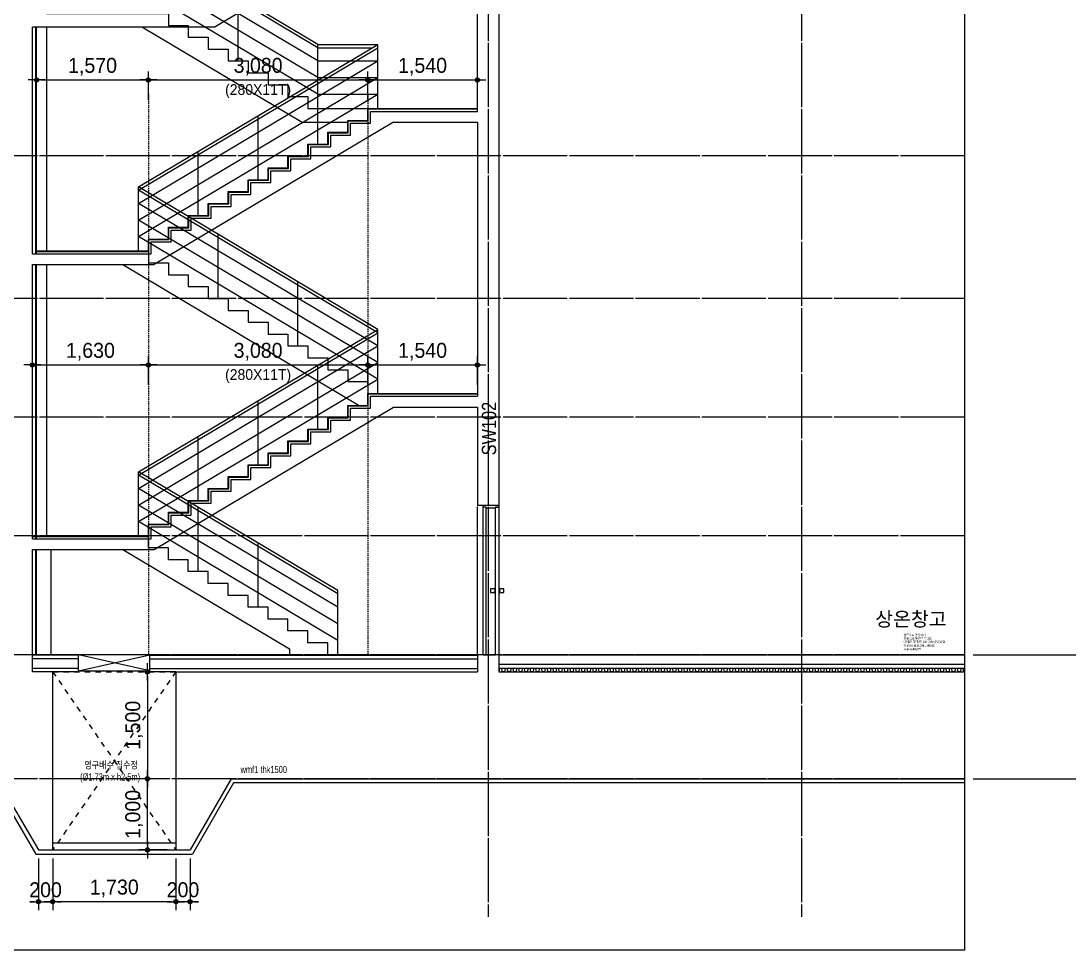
# Model space of a CAD drawing. Header units: millimetres. Extents: x 11948722 to 13111668, y -10771712 to -10232988.
# Drawn here: x 12332295 to 12347013, y -10505848 to -10492809 of the extents above; entities that cross this region are included whole.
import ezdxf
from ezdxf.enums import TextEntityAlignment as Align

# ---------------------------------------------------------------- set-up
doc = ezdxf.new("R2010")
doc.units = ezdxf.units.MM
doc.header["$LTSCALE"] = 150
doc.header["$MEASUREMENT"] = 0
for name, pattern in [('CEN', [6.2, 6, -0.1, 0, -0.1]), ('HIDDEN', [2, 1, -1]), ('Xref-계단단면도$0$H', [1, 0.6, -0.4])]:
    doc.linetypes.add(name, pattern=pattern)
doc.layers.get('0').update_dxf_attribs({"linetype": 'CONTINUOUS'})
doc.layers.get('Defpoints').update_dxf_attribs({"color": 117, "linetype": 'CONTINUOUS'})
for name, color, linetype in [('253', 253, 'CONTINUOUS'), ('A-DOOR', 4, 'CONTINUOUS'), ('A-ELE-8', 8, 'CONTINUOUS'), ('A-HAT-251', 251, 'CONTINUOUS'), ('A-중심선', 10, 'CEN'), ('CON-C', 2, 'CONTINUOUS'), ('ELE-06', 6, 'CONTINUOUS'), ('ELE-8', 8, 'CONTINUOUS'), ('ELE08', 8, 'CONTINUOUS'), ('ele11', 251, 'CONTINUOUS'), ('WIN 6', 4, 'CONTINUOUS'), ('Xref-계단단면도$0$3 dim0', 7, 'CONTINUOUS'), ('Xref-계단단면도$0$A-CEIL', 6, 'CONTINUOUS'), ('Xref-계단단면도$0$A-DIM', 7, 'CONTINUOUS'), ('바닥마감', 3, 'CONTINUOUS')]:
    doc.layers.add(name, color=color, linetype=linetype)
doc.styles.add('A.NARROW', font='ARIALN.TTF')
doc.styles.add('Xref-계단단면도$0$나눔고딕 Se', font='')
doc.styles.add('돋움', font='')
doc.styles.add('맑은고딕', font='malgun.ttf')
doc.styles.add('주석', font='')
doc.styles.get('Xref-계단단면도$0$나눔고딕 Se').set_extended_font_data('Dotum')
doc.styles.get('돋움').set_extended_font_data('Dotum')
doc.styles.get('주석').set_extended_font_data('Dotum')
doc.dimstyles.new('Xref-계단단면도$0$A1-100', dxfattribs={"dimtxt": 3, "dimasz": 1, "dimexe": 2, "dimexo": 2, "dimgap": 1, "dimtad": 1, "dimdec": 0, "dimzin": 12, "dimdsep": 46, "dimlunit": 6, "dimtxsty": 'Xref-계단단면도$0$나눔고딕 Se', "dimblk1": 'Xref-계단단면도$0$DIMDOT', "dimblk2": 'Xref-계단단면도$0$DIMDOT', "dimsah": 1, "dimcen": -1, "dimdle": 2, "dimclrd": 256, "dimclre": 256, "dimclrt": 3, "dimadec": 0, "dimazin": 0, "dimtfac": 1, "dimtdec": 0, "dimtix": 1, "dimtmove": 2, "dimatfit": 3, "dimldrblk": 'Xref-계단단면도$0$DIMDOT', "dimfxl": 1, "dimtvp": 1, "dimtolj": 1, "dimtzin": 12, "dimlwd": -1, "dimlwe": -1, "dimarcsym": 0})

# ---------------------------------------------------------------- blocks, each defined once
blk = doc.blocks.new('Xref-계단단면도$0$DIMDOT')
at = {"color": 0}
blk.add_line((-2, 0), (2, 0), dxfattribs=at)
for radius in [0.5, 0.25]:
    blk.add_circle((0, 0), radius, dxfattribs=at)
blk = doc.blocks.new('*D1778')
at = {"layer": 'Defpoints', "color": 0, "ltscale": 1200}
for p in [(12345546, -10491704), (12349146, -10491704), (12345546, -10501704)]:
    blk.add_point(p, dxfattribs=at)
at = {"layer": 'Xref-계단단면도$0$3 dim0'}
for p, q in [((12345666, -10491704), (12349266, -10491704)), ((12349146, -10501644), (12349146, -10491764)), ((12345666, -10501704), (12349266, -10501704))]:
    blk.add_line(p, q, dxfattribs=at)
at = {"layer": 'Xref-계단단면도$0$3 dim0', "ltscale": 1200, "xscale": 60, "yscale": 60, "zscale": 60}
for p, rotation in [((12349146, -10491704), 90), ((12349146, -10501704), 270)]:
    blk.add_blockref('Xref-계단단면도$0$DIMDOT', p, dxfattribs=dict(at, rotation=rotation))
at = {"layer": 'Xref-계단단면도$0$3 dim0', "color": 3, "ltscale": 1200, "insert": (12348961, -10496704), "char_height": 210, "attachment_point": 5, "rotation": 90, "style": 'Xref-계단단면도$0$나눔고딕 Se'}
blk.add_mtext('\\A1;10,000', dxfattribs=at)
blk = doc.blocks.new('*U136')
at = {"layer": 'A-DOOR'}
for p, q in [((-200, 0), (-200, 2070)), ((-155, 0), (-155, 2055)), ((-200, 0), (-25, 0))]:
    blk.add_line(p, q, dxfattribs=at)
for points in [[(10, 2100), (20, 2100), (20, 2070), (-25, 2070), (-25, 2055), (-155, 2055), (-155, 2070), (-200, 2070), (-200, 2100), (-190, 2100)], [(-35, 915), (-55, 925), (-95, 925), (-95, 875), (-55, 875), (-35, 885)], [(-25, 945), (-35, 935), (-35, 865), (-25, 855)], [(20, 945), (30, 935), (30, 865), (20, 855)], [(30, 885), (50, 875), (90, 875), (90, 925), (50, 925), (30, 915)]]:
    blk.add_lwpolyline(points, dxfattribs=at)
blk.add_lwpolyline([(20, 0), (-25, 0), (-25, 2070), (20, 2070)], close=True, dxfattribs=at)
blk = doc.blocks.new('*D1827')
at = {"layer": 'Defpoints', "color": 0, "ltscale": 1200}
for p in [(12334085, -10497637), (12332455, -10498037), (12334085, -10498037)]:
    blk.add_point(p, dxfattribs=at)
at = {"layer": 'Xref-계단단면도$0$3 dim0'}
for p, q in [((12332455, -10497917), (12332455, -10497517)), ((12334085, -10497917), (12334085, -10497517)), ((12332515, -10497637), (12334025, -10497637))]:
    blk.add_line(p, q, dxfattribs=at)
at = {"layer": 'Xref-계단단면도$0$3 dim0', "ltscale": 1200, "xscale": 60, "yscale": 60, "zscale": 60, "rotation": 180}
blk.add_blockref('Xref-계단단면도$0$DIMDOT', (12332455, -10497637), dxfattribs=at)
at = {"layer": 'Xref-계단단면도$0$3 dim0', "ltscale": 1200, "xscale": 60, "yscale": 60, "zscale": 60}
blk.add_blockref('Xref-계단단면도$0$DIMDOT', (12334085, -10497637), dxfattribs=at)
at = {"layer": 'Xref-계단단면도$0$3 dim0', "color": 3, "ltscale": 1200, "insert": (12333270, -10497451), "char_height": 210, "attachment_point": 5, "style": 'Xref-계단단면도$0$나눔고딕 Se'}
blk.add_mtext('\\A1;1,630', dxfattribs=at)
blk = doc.blocks.new('*D1828')
at = {"layer": 'Defpoints', "color": 0, "ltscale": 1200}
for p in [(12337165, -10497637), (12334085, -10498037), (12337165, -10498037)]:
    blk.add_point(p, dxfattribs=at)
at = {"layer": 'Xref-계단단면도$0$3 dim0'}
for p, q in [((12334085, -10497917), (12334085, -10497517)), ((12337165, -10497917), (12337165, -10497517)), ((12334145, -10497637), (12337105, -10497637))]:
    blk.add_line(p, q, dxfattribs=at)
at = {"layer": 'Xref-계단단면도$0$3 dim0', "ltscale": 1200, "xscale": 60, "yscale": 60, "zscale": 60, "rotation": 180}
blk.add_blockref('Xref-계단단면도$0$DIMDOT', (12334085, -10497637), dxfattribs=at)
at = {"layer": 'Xref-계단단면도$0$3 dim0', "ltscale": 1200, "xscale": 60, "yscale": 60, "zscale": 60}
blk.add_blockref('Xref-계단단면도$0$DIMDOT', (12337165, -10497637), dxfattribs=at)
at = {"layer": 'Xref-계단단면도$0$3 dim0', "color": 3, "ltscale": 1200, "char_height": 210, "attachment_point": 5, "style": 'Xref-계단단면도$0$나눔고딕 Se'}
for s, insert in [('\\A1;3,080', (12335625, -10497451)), ('\\H0.714286x;(280X11T)', (12335625, -10497793))]:
    blk.add_mtext(s, dxfattribs=dict(at, insert=insert))
blk = doc.blocks.new('*D1829')
at = {"layer": 'Defpoints', "color": 0, "ltscale": 1200}
for p in [(12338705, -10497637), (12337165, -10498037), (12338705, -10498037)]:
    blk.add_point(p, dxfattribs=at)
at = {"layer": 'Xref-계단단면도$0$3 dim0'}
for p, q in [((12337165, -10497917), (12337165, -10497517)), ((12338705, -10497917), (12338705, -10497517)), ((12337225, -10497637), (12338645, -10497637))]:
    blk.add_line(p, q, dxfattribs=at)
at = {"layer": 'Xref-계단단면도$0$3 dim0', "ltscale": 1200, "xscale": 60, "yscale": 60, "zscale": 60, "rotation": 180}
blk.add_blockref('Xref-계단단면도$0$DIMDOT', (12337165, -10497637), dxfattribs=at)
at = {"layer": 'Xref-계단단면도$0$3 dim0', "ltscale": 1200, "xscale": 60, "yscale": 60, "zscale": 60}
blk.add_blockref('Xref-계단단면도$0$DIMDOT', (12338705, -10497637), dxfattribs=at)
at = {"layer": 'Xref-계단단면도$0$3 dim0', "color": 3, "ltscale": 1200, "insert": (12337935, -10497451), "char_height": 210, "attachment_point": 5, "style": 'Xref-계단단면도$0$나눔고딕 Se'}
blk.add_mtext('\\A1;1,540', dxfattribs=at)
blk = doc.blocks.new('*D1830')
at = {"layer": 'Defpoints', "color": 0, "ltscale": 1200}
for p in [(12334085, -10493637), (12332515, -10494037), (12334085, -10494037)]:
    blk.add_point(p, dxfattribs=at)
at = {"layer": 'Xref-계단단면도$0$3 dim0'}
for p, q in [((12332515, -10493917), (12332515, -10493517)), ((12332575, -10493637), (12334025, -10493637)), ((12334085, -10493917), (12334085, -10493517))]:
    blk.add_line(p, q, dxfattribs=at)
at = {"layer": 'Xref-계단단면도$0$3 dim0', "ltscale": 1200, "xscale": 60, "yscale": 60, "zscale": 60, "rotation": 180}
blk.add_blockref('Xref-계단단면도$0$DIMDOT', (12332515, -10493637), dxfattribs=at)
at = {"layer": 'Xref-계단단면도$0$3 dim0', "ltscale": 1200, "xscale": 60, "yscale": 60, "zscale": 60}
blk.add_blockref('Xref-계단단면도$0$DIMDOT', (12334085, -10493637), dxfattribs=at)
at = {"layer": 'Xref-계단단면도$0$3 dim0', "color": 3, "ltscale": 1200, "insert": (12333300, -10493451), "char_height": 210, "attachment_point": 5, "style": 'Xref-계단단면도$0$나눔고딕 Se'}
blk.add_mtext('\\A1;1,570', dxfattribs=at)
blk = doc.blocks.new('*D1831')
at = {"layer": 'Defpoints', "color": 0, "ltscale": 1200}
for p in [(12338705, -10493637), (12337165, -10494037), (12338705, -10494037)]:
    blk.add_point(p, dxfattribs=at)
at = {"layer": 'Xref-계단단면도$0$3 dim0'}
for p, q in [((12337165, -10493917), (12337165, -10493517)), ((12337225, -10493637), (12338645, -10493637)), ((12338705, -10493917), (12338705, -10493517))]:
    blk.add_line(p, q, dxfattribs=at)
at = {"layer": 'Xref-계단단면도$0$3 dim0', "ltscale": 1200, "xscale": 60, "yscale": 60, "zscale": 60, "rotation": 180}
blk.add_blockref('Xref-계단단면도$0$DIMDOT', (12337165, -10493637), dxfattribs=at)
at = {"layer": 'Xref-계단단면도$0$3 dim0', "ltscale": 1200, "xscale": 60, "yscale": 60, "zscale": 60}
blk.add_blockref('Xref-계단단면도$0$DIMDOT', (12338705, -10493637), dxfattribs=at)
at = {"layer": 'Xref-계단단면도$0$3 dim0', "color": 3, "ltscale": 1200, "insert": (12337935, -10493451), "char_height": 210, "attachment_point": 5, "style": 'Xref-계단단면도$0$나눔고딕 Se'}
blk.add_mtext('\\A1;1,540', dxfattribs=at)
blk = doc.blocks.new('*D1832')
at = {"layer": 'Defpoints', "color": 0, "ltscale": 1200}
for p in [(12337165, -10493637), (12334085, -10494037), (12337165, -10494037)]:
    blk.add_point(p, dxfattribs=at)
at = {"layer": 'Xref-계단단면도$0$3 dim0'}
for p, q in [((12334085, -10493917), (12334085, -10493517)), ((12334145, -10493637), (12337105, -10493637)), ((12337165, -10493917), (12337165, -10493517))]:
    blk.add_line(p, q, dxfattribs=at)
at = {"layer": 'Xref-계단단면도$0$3 dim0', "ltscale": 1200, "xscale": 60, "yscale": 60, "zscale": 60, "rotation": 180}
blk.add_blockref('Xref-계단단면도$0$DIMDOT', (12334085, -10493637), dxfattribs=at)
at = {"layer": 'Xref-계단단면도$0$3 dim0', "ltscale": 1200, "xscale": 60, "yscale": 60, "zscale": 60}
blk.add_blockref('Xref-계단단면도$0$DIMDOT', (12337165, -10493637), dxfattribs=at)
at = {"layer": 'Xref-계단단면도$0$3 dim0', "color": 3, "ltscale": 1200, "char_height": 210, "attachment_point": 5, "style": 'Xref-계단단면도$0$나눔고딕 Se'}
for s, insert in [('\\A1;3,080', (12335625, -10493451)), ('\\H0.714286x;(280X11T)', (12335625, -10493793))]:
    blk.add_mtext(s, dxfattribs=dict(at, insert=insert))
blk = doc.blocks.new('1.5')
at = {"layer": 'A-HAT-251', "linetype": 'HIDDEN', "ltscale": 0.5}
for p, q in [((12412532, -10439268), (12412532, -10441768)), ((12412532, -10439268), (12414262, -10441768)), ((12414262, -10439268), (12412532, -10441768)), ((12412532, -10439268), (12414262, -10439268)), ((12414262, -10439268), (12414262, -10441768)), ((12412532, -10441768), (12414262, -10441768))]:
    blk.add_line(p, q, dxfattribs=at)
at = {"layer": 'Defpoints', "style": '주석', "width": 0.8}
for s, p in [('영구배수 집수정', (12412978, -10440577)), ('(Ø1.73m x h2.5m)', (12412917, -10440744))]:
    blk.add_text(s, height=100, dxfattribs=at).set_placement(p, align=Align.MIDDLE_LEFT)
blk = doc.blocks.new('*D1846')
at = {"layer": 'Defpoints', "color": 0, "ltscale": 1200}
for p in [(12334470, -10501944), (12334070, -10503444), (12334470, -10503444)]:
    blk.add_point(p, dxfattribs=at)
at = {"layer": 'Xref-계단단면도$0$3 dim0'}
for p, q in [((12334350, -10501944), (12333950, -10501944)), ((12334070, -10502004), (12334070, -10503384)), ((12334350, -10503444), (12333950, -10503444))]:
    blk.add_line(p, q, dxfattribs=at)
at = {"layer": 'Xref-계단단면도$0$3 dim0', "ltscale": 1200, "xscale": 60, "yscale": 60, "zscale": 60}
for p, rotation in [((12334070, -10501944), 90), ((12334070, -10503444), 270)]:
    blk.add_blockref('Xref-계단단면도$0$DIMDOT', p, dxfattribs=dict(at, rotation=rotation))
at = {"layer": 'Xref-계단단면도$0$3 dim0', "color": 3, "ltscale": 1200, "insert": (12333884, -10502694), "char_height": 210, "attachment_point": 5, "rotation": 90, "style": 'Xref-계단단면도$0$나눔고딕 Se'}
blk.add_mtext('\\A1;1,500', dxfattribs=at)
blk = doc.blocks.new('*D1847')
at = {"layer": 'Defpoints', "color": 0, "ltscale": 1200}
for p in [(12332740, -10504444), (12334470, -10504444), (12332740, -10505170)]:
    blk.add_point(p, dxfattribs=at)
at = {"layer": 'Xref-계단단면도$0$3 dim0'}
for p, q in [((12332740, -10504564), (12332740, -10505290)), ((12334470, -10504564), (12334470, -10505290)), ((12334410, -10505170), (12332800, -10505170))]:
    blk.add_line(p, q, dxfattribs=at)
at = {"layer": 'Xref-계단단면도$0$3 dim0', "ltscale": 1200, "xscale": 60, "yscale": 60, "zscale": 60, "rotation": 180}
blk.add_blockref('Xref-계단단면도$0$DIMDOT', (12332740, -10505170), dxfattribs=at)
at = {"layer": 'Xref-계단단면도$0$3 dim0', "ltscale": 1200, "xscale": 60, "yscale": 60, "zscale": 60}
blk.add_blockref('Xref-계단단면도$0$DIMDOT', (12334470, -10505170), dxfattribs=at)
at = {"layer": 'Xref-계단단면도$0$3 dim0', "color": 3, "ltscale": 1200, "insert": (12333605, -10504984), "char_height": 210, "attachment_point": 5, "style": 'Xref-계단단면도$0$나눔고딕 Se'}
blk.add_mtext('\\A1;1,730', dxfattribs=at)
blk = doc.blocks.new('*D1848')
at = {"layer": 'Defpoints', "color": 0, "ltscale": 1200}
for p in [(12332540, -10504444), (12332740, -10504444), (12332740, -10505170)]:
    blk.add_point(p, dxfattribs=at)
at = {"layer": 'Xref-계단단면도$0$3 dim0'}
for p, q in [((12332540, -10504564), (12332540, -10505290)), ((12332740, -10504564), (12332740, -10505290)), ((12332480, -10505170), (12332420, -10505170)), ((12332540, -10505170), (12332740, -10505170)), ((12332800, -10505170), (12332860, -10505170))]:
    blk.add_line(p, q, dxfattribs=at)
at = {"layer": 'Xref-계단단면도$0$3 dim0', "ltscale": 1200, "xscale": 60, "yscale": 60, "zscale": 60}
blk.add_blockref('Xref-계단단면도$0$DIMDOT', (12332540, -10505170), dxfattribs=at)
at = {"layer": 'Xref-계단단면도$0$3 dim0', "ltscale": 1200, "xscale": 60, "yscale": 60, "zscale": 60, "rotation": 180}
blk.add_blockref('Xref-계단단면도$0$DIMDOT', (12332740, -10505170), dxfattribs=at)
at = {"layer": 'Xref-계단단면도$0$3 dim0', "color": 3, "ltscale": 1200, "insert": (12332640, -10505004), "char_height": 210, "attachment_point": 5, "style": 'Xref-계단단면도$0$나눔고딕 Se'}
blk.add_mtext('\\A1;200', dxfattribs=at)
blk = doc.blocks.new('*D1849')
at = {"layer": 'Defpoints', "color": 0, "ltscale": 1200}
for p in [(12334070, -10503444), (12334470, -10503444), (12334470, -10504444)]:
    blk.add_point(p, dxfattribs=at)
at = {"layer": 'Xref-계단단면도$0$3 dim0'}
for p, q in [((12334350, -10503444), (12333950, -10503444)), ((12334070, -10504384), (12334070, -10503504)), ((12334350, -10504444), (12333950, -10504444))]:
    blk.add_line(p, q, dxfattribs=at)
at = {"layer": 'Xref-계단단면도$0$3 dim0', "ltscale": 1200, "xscale": 60, "yscale": 60, "zscale": 60}
for p, rotation in [((12334070, -10503444), 90), ((12334070, -10504444), 270)]:
    blk.add_blockref('Xref-계단단면도$0$DIMDOT', p, dxfattribs=dict(at, rotation=rotation))
at = {"layer": 'Xref-계단단면도$0$3 dim0', "color": 3, "ltscale": 1200, "insert": (12333884, -10503944), "char_height": 210, "attachment_point": 5, "rotation": 90, "style": 'Xref-계단단면도$0$나눔고딕 Se'}
blk.add_mtext('\\A1;1,000', dxfattribs=at)
blk = doc.blocks.new('*D1850')
at = {"layer": 'Defpoints', "color": 0, "ltscale": 1200}
for p in [(12334470, -10504444), (12334670, -10504444), (12334470, -10505170)]:
    blk.add_point(p, dxfattribs=at)
at = {"layer": 'Xref-계단단면도$0$3 dim0'}
for p, q in [((12334470, -10504564), (12334470, -10505290)), ((12334670, -10504564), (12334670, -10505290)), ((12334410, -10505170), (12334350, -10505170)), ((12334670, -10505170), (12334470, -10505170)), ((12334730, -10505170), (12334790, -10505170))]:
    blk.add_line(p, q, dxfattribs=at)
at = {"layer": 'Xref-계단단면도$0$3 dim0', "ltscale": 1200, "xscale": 60, "yscale": 60, "zscale": 60}
blk.add_blockref('Xref-계단단면도$0$DIMDOT', (12334470, -10505170), dxfattribs=at)
at = {"layer": 'Xref-계단단면도$0$3 dim0', "ltscale": 1200, "xscale": 60, "yscale": 60, "zscale": 60, "rotation": 180}
blk.add_blockref('Xref-계단단면도$0$DIMDOT', (12334670, -10505170), dxfattribs=at)
at = {"layer": 'Xref-계단단면도$0$3 dim0', "color": 3, "ltscale": 1200, "insert": (12334570, -10505004), "char_height": 210, "attachment_point": 5, "style": 'Xref-계단단면도$0$나눔고딕 Se'}
blk.add_mtext('\\A1;200', dxfattribs=at)
blk = doc.blocks.new('*D1851')
at = {"layer": 'Defpoints', "color": 0, "ltscale": 1200}
for p in [(12345546, -10501704), (12345546, -10503444), (12349146, -10503444)]:
    blk.add_point(p, dxfattribs=at)
at = {"layer": 'Xref-계단단면도$0$3 dim0'}
for p, q in [((12345666, -10501704), (12349266, -10501704)), ((12349146, -10501764), (12349146, -10503384)), ((12345666, -10503444), (12349266, -10503444))]:
    blk.add_line(p, q, dxfattribs=at)
at = {"layer": 'Xref-계단단면도$0$3 dim0', "ltscale": 1200, "xscale": 60, "yscale": 60, "zscale": 60}
for p, rotation in [((12349146, -10501704), 90), ((12349146, -10503444), 270)]:
    blk.add_blockref('Xref-계단단면도$0$DIMDOT', p, dxfattribs=dict(at, rotation=rotation))
at = {"layer": 'Xref-계단단면도$0$3 dim0', "color": 3, "ltscale": 1200, "insert": (12348961, -10502574), "char_height": 210, "attachment_point": 5, "rotation": 90, "style": 'Xref-계단단면도$0$나눔고딕 Se'}
blk.add_mtext('\\A1;1,740', dxfattribs=at)

msp = doc.modelspace()

# ---------------------------------------------------------------- linework, layer by layer
at = {"layer": '253', "linetype": 'Continuous'}
for p, q in [((12333104.7, -10501943.5), (12333104.7, -10501710.5)), ((12334104.7, -10501928.5), (12334104.7, -10501710.5)), ((12334104.7, -10501943.5), (12334104.7, -10501710.5)), ((12333104.7, -10501943.5), (12332739.7, -10501943.5)), ((12334469.7, -10501943.5), (12334104.7, -10501943.5))]:
    msp.add_line(p, q, dxfattribs=at)
at = {"layer": 'A-ELE-8'}
msp.add_line((12338704.7, -10501703.5), (12338704.7, -10499623.5), dxfattribs=at)
at = {"layer": 'A-HAT-251'}
for points in [[(12339084.7, -10501943.5), (12339056.7, -10501943.5), (12339044.7, -10501898.5), (12339016.7, -10501898.5), (12339004.7, -10501943.5)], [(12339164.7, -10501943.5), (12339136.7, -10501943.5), (12339124.7, -10501898.5), (12339096.7, -10501898.5), (12339084.7, -10501943.5)], [(12339244.7, -10501943.5), (12339216.7, -10501943.5), (12339204.7, -10501898.5), (12339176.7, -10501898.5), (12339164.7, -10501943.5)], [(12339324.7, -10501943.5), (12339296.7, -10501943.5), (12339284.7, -10501898.5), (12339256.7, -10501898.5), (12339244.7, -10501943.5)], [(12339404.7, -10501943.5), (12339376.7, -10501943.5), (12339364.7, -10501898.5), (12339336.7, -10501898.5), (12339324.7, -10501943.5)], [(12339484.7, -10501943.5), (12339456.7, -10501943.5), (12339444.7, -10501898.5), (12339416.7, -10501898.5), (12339404.7, -10501943.5)], [(12339564.7, -10501943.5), (12339536.7, -10501943.5), (12339524.7, -10501898.5), (12339496.7, -10501898.5), (12339484.7, -10501943.5)], [(12339644.7, -10501943.5), (12339616.7, -10501943.5), (12339604.7, -10501898.5), (12339576.7, -10501898.5), (12339564.7, -10501943.5)], [(12339724.7, -10501943.5), (12339696.7, -10501943.5), (12339684.7, -10501898.5), (12339656.7, -10501898.5), (12339644.7, -10501943.5)], [(12339804.7, -10501943.5), (12339776.7, -10501943.5), (12339764.7, -10501898.5), (12339736.7, -10501898.5), (12339724.7, -10501943.5)], [(12339884.7, -10501943.5), (12339856.7, -10501943.5), (12339844.7, -10501898.5), (12339816.7, -10501898.5), (12339804.7, -10501943.5)], [(12339964.7, -10501943.5), (12339936.7, -10501943.5), (12339924.7, -10501898.5), (12339896.7, -10501898.5), (12339884.7, -10501943.5)], [(12340044.7, -10501943.5), (12340016.7, -10501943.5), (12340004.7, -10501898.5), (12339976.7, -10501898.5), (12339964.7, -10501943.5)], [(12340124.7, -10501943.5), (12340096.7, -10501943.5), (12340084.7, -10501898.5), (12340056.7, -10501898.5), (12340044.7, -10501943.5)], [(12340204.7, -10501943.5), (12340176.7, -10501943.5), (12340164.7, -10501898.5), (12340136.7, -10501898.5), (12340124.7, -10501943.5)], [(12340284.7, -10501943.5), (12340256.7, -10501943.5), (12340244.7, -10501898.5), (12340216.7, -10501898.5), (12340204.7, -10501943.5)], [(12340364.7, -10501943.5), (12340336.7, -10501943.5), (12340324.7, -10501898.5), (12340296.7, -10501898.5), (12340284.7, -10501943.5)], [(12340444.7, -10501943.5), (12340416.7, -10501943.5), (12340404.7, -10501898.5), (12340376.7, -10501898.5), (12340364.7, -10501943.5)], [(12340524.7, -10501943.5), (12340496.7, -10501943.5), (12340484.7, -10501898.5), (12340456.7, -10501898.5), (12340444.7, -10501943.5)], [(12340604.7, -10501943.5), (12340576.7, -10501943.5), (12340564.7, -10501898.5), (12340536.7, -10501898.5), (12340524.7, -10501943.5)], [(12340684.7, -10501943.5), (12340656.7, -10501943.5), (12340644.7, -10501898.5), (12340616.7, -10501898.5), (12340604.7, -10501943.5)], [(12340764.7, -10501943.5), (12340736.7, -10501943.5), (12340724.7, -10501898.5), (12340696.7, -10501898.5), (12340684.7, -10501943.5)], [(12340844.7, -10501943.5), (12340816.7, -10501943.5), (12340804.7, -10501898.5), (12340776.7, -10501898.5), (12340764.7, -10501943.5)], [(12340924.7, -10501943.5), (12340896.7, -10501943.5), (12340884.7, -10501898.5), (12340856.7, -10501898.5), (12340844.7, -10501943.5)], [(12341004.7, -10501943.5), (12340976.7, -10501943.5), (12340964.7, -10501898.5), (12340936.7, -10501898.5), (12340924.7, -10501943.5)], [(12341084.7, -10501943.5), (12341056.7, -10501943.5), (12341044.7, -10501898.5), (12341016.7, -10501898.5), (12341004.7, -10501943.5)], [(12341164.7, -10501943.5), (12341136.7, -10501943.5), (12341124.7, -10501898.5), (12341096.7, -10501898.5), (12341084.7, -10501943.5)], [(12341244.7, -10501943.5), (12341216.7, -10501943.5), (12341204.7, -10501898.5), (12341176.7, -10501898.5), (12341164.7, -10501943.5)], [(12341324.7, -10501943.5), (12341296.7, -10501943.5), (12341284.7, -10501898.5), (12341256.7, -10501898.5), (12341244.7, -10501943.5)], [(12341404.7, -10501943.5), (12341376.7, -10501943.5), (12341364.7, -10501898.5), (12341336.7, -10501898.5), (12341324.7, -10501943.5)], [(12341484.7, -10501943.5), (12341456.7, -10501943.5), (12341444.7, -10501898.5), (12341416.7, -10501898.5), (12341404.7, -10501943.5)], [(12341564.7, -10501943.5), (12341536.7, -10501943.5), (12341524.7, -10501898.5), (12341496.7, -10501898.5), (12341484.7, -10501943.5)], [(12341644.7, -10501943.5), (12341616.7, -10501943.5), (12341604.7, -10501898.5), (12341576.7, -10501898.5), (12341564.7, -10501943.5)], [(12341724.7, -10501943.5), (12341696.7, -10501943.5), (12341684.7, -10501898.5), (12341656.7, -10501898.5), (12341644.7, -10501943.5)], [(12341804.7, -10501943.5), (12341776.7, -10501943.5), (12341764.7, -10501898.5), (12341736.7, -10501898.5), (12341724.7, -10501943.5)], [(12341884.7, -10501943.5), (12341856.7, -10501943.5), (12341844.7, -10501898.5), (12341816.7, -10501898.5), (12341804.7, -10501943.5)], [(12341964.7, -10501943.5), (12341936.7, -10501943.5), (12341924.7, -10501898.5), (12341896.7, -10501898.5), (12341884.7, -10501943.5)], [(12342044.7, -10501943.5), (12342016.7, -10501943.5), (12342004.7, -10501898.5), (12341976.7, -10501898.5), (12341964.7, -10501943.5)], [(12342124.7, -10501943.5), (12342096.7, -10501943.5), (12342084.7, -10501898.5), (12342056.7, -10501898.5), (12342044.7, -10501943.5)], [(12342204.7, -10501943.5), (12342176.7, -10501943.5), (12342164.7, -10501898.5), (12342136.7, -10501898.5), (12342124.7, -10501943.5)], [(12342284.7, -10501943.5), (12342256.7, -10501943.5), (12342244.7, -10501898.5), (12342216.7, -10501898.5), (12342204.7, -10501943.5)], [(12342364.7, -10501943.5), (12342336.7, -10501943.5), (12342324.7, -10501898.5), (12342296.7, -10501898.5), (12342284.7, -10501943.5)], [(12342444.7, -10501943.5), (12342416.7, -10501943.5), (12342404.7, -10501898.5), (12342376.7, -10501898.5), (12342364.7, -10501943.5)], [(12342524.7, -10501943.5), (12342496.7, -10501943.5), (12342484.7, -10501898.5), (12342456.7, -10501898.5), (12342444.7, -10501943.5)], [(12342604.7, -10501943.5), (12342576.7, -10501943.5), (12342564.7, -10501898.5), (12342536.7, -10501898.5), (12342524.7, -10501943.5)], [(12342684.7, -10501943.5), (12342656.7, -10501943.5), (12342644.7, -10501898.5), (12342616.7, -10501898.5), (12342604.7, -10501943.5)], [(12342764.7, -10501943.5), (12342736.7, -10501943.5), (12342724.7, -10501898.5), (12342696.7, -10501898.5), (12342684.7, -10501943.5)], [(12342844.7, -10501943.5), (12342816.7, -10501943.5), (12342804.7, -10501898.5), (12342776.7, -10501898.5), (12342764.7, -10501943.5)], [(12342924.7, -10501943.5), (12342896.7, -10501943.5), (12342884.7, -10501898.5), (12342856.7, -10501898.5), (12342844.7, -10501943.5)], [(12343004.7, -10501943.5), (12342976.7, -10501943.5), (12342964.7, -10501898.5), (12342936.7, -10501898.5), (12342924.7, -10501943.5)], [(12343084.7, -10501943.5), (12343056.7, -10501943.5), (12343044.7, -10501898.5), (12343016.7, -10501898.5), (12343004.7, -10501943.5)], [(12343164.7, -10501943.5), (12343136.7, -10501943.5), (12343124.7, -10501898.5), (12343096.7, -10501898.5), (12343084.7, -10501943.5)], [(12343244.7, -10501943.5), (12343216.7, -10501943.5), (12343204.7, -10501898.5), (12343176.7, -10501898.5), (12343164.7, -10501943.5)], [(12343324.7, -10501943.5), (12343296.7, -10501943.5), (12343284.7, -10501898.5), (12343256.7, -10501898.5), (12343244.7, -10501943.5)], [(12343404.7, -10501943.5), (12343376.7, -10501943.5), (12343364.7, -10501898.5), (12343336.7, -10501898.5), (12343324.7, -10501943.5)], [(12343484.7, -10501943.5), (12343456.7, -10501943.5), (12343444.7, -10501898.5), (12343416.7, -10501898.5), (12343404.7, -10501943.5)], [(12343564.7, -10501943.5), (12343536.7, -10501943.5), (12343524.7, -10501898.5), (12343496.7, -10501898.5), (12343484.7, -10501943.5)], [(12343644.7, -10501943.5), (12343616.7, -10501943.5), (12343604.7, -10501898.5), (12343576.7, -10501898.5), (12343564.7, -10501943.5)], [(12343724.7, -10501943.5), (12343696.7, -10501943.5), (12343684.7, -10501898.5), (12343656.7, -10501898.5), (12343644.7, -10501943.5)], [(12343804.7, -10501943.5), (12343776.7, -10501943.5), (12343764.7, -10501898.5), (12343736.7, -10501898.5), (12343724.7, -10501943.5)], [(12343884.7, -10501943.5), (12343856.7, -10501943.5), (12343844.7, -10501898.5), (12343816.7, -10501898.5), (12343804.7, -10501943.5)], [(12343964.7, -10501943.5), (12343936.7, -10501943.5), (12343924.7, -10501898.5), (12343896.7, -10501898.5), (12343884.7, -10501943.5)], [(12344044.7, -10501943.5), (12344016.7, -10501943.5), (12344004.7, -10501898.5), (12343976.7, -10501898.5), (12343964.7, -10501943.5)], [(12344124.7, -10501943.5), (12344096.7, -10501943.5), (12344084.7, -10501898.5), (12344056.7, -10501898.5), (12344044.7, -10501943.5)], [(12344204.7, -10501943.5), (12344176.7, -10501943.5), (12344164.7, -10501898.5), (12344136.7, -10501898.5), (12344124.7, -10501943.5)], [(12344284.7, -10501943.5), (12344256.7, -10501943.5), (12344244.7, -10501898.5), (12344216.7, -10501898.5), (12344204.7, -10501943.5)], [(12344364.7, -10501943.5), (12344336.7, -10501943.5), (12344324.7, -10501898.5), (12344296.7, -10501898.5), (12344284.7, -10501943.5)], [(12344444.7, -10501943.5), (12344416.7, -10501943.5), (12344404.7, -10501898.5), (12344376.7, -10501898.5), (12344364.7, -10501943.5)], [(12344524.7, -10501943.5), (12344496.7, -10501943.5), (12344484.7, -10501898.5), (12344456.7, -10501898.5), (12344444.7, -10501943.5)], [(12344604.7, -10501943.5), (12344576.7, -10501943.5), (12344564.7, -10501898.5), (12344536.7, -10501898.5), (12344524.7, -10501943.5)], [(12344684.7, -10501943.5), (12344656.7, -10501943.5), (12344644.7, -10501898.5), (12344616.7, -10501898.5), (12344604.7, -10501943.5)], [(12344764.7, -10501943.5), (12344736.7, -10501943.5), (12344724.7, -10501898.5), (12344696.7, -10501898.5), (12344684.7, -10501943.5)], [(12344844.7, -10501943.5), (12344816.7, -10501943.5), (12344804.7, -10501898.5), (12344776.7, -10501898.5), (12344764.7, -10501943.5)], [(12344924.7, -10501943.5), (12344896.7, -10501943.5), (12344884.7, -10501898.5), (12344856.7, -10501898.5), (12344844.7, -10501943.5)], [(12345004.7, -10501943.5), (12344976.7, -10501943.5), (12344964.7, -10501898.5), (12344936.7, -10501898.5), (12344924.7, -10501943.5)], [(12345084.7, -10501943.5), (12345056.7, -10501943.5), (12345044.7, -10501898.5), (12345016.7, -10501898.5), (12345004.7, -10501943.5)], [(12345164.7, -10501943.5), (12345136.7, -10501943.5), (12345124.7, -10501898.5), (12345096.7, -10501898.5), (12345084.7, -10501943.5)], [(12345244.7, -10501943.5), (12345216.7, -10501943.5), (12345204.7, -10501898.5), (12345176.7, -10501898.5), (12345164.7, -10501943.5)], [(12345324.7, -10501943.5), (12345296.7, -10501943.5), (12345284.7, -10501898.5), (12345256.7, -10501898.5), (12345244.7, -10501943.5)], [(12345404.7, -10501943.5), (12345376.7, -10501943.5), (12345364.7, -10501898.5), (12345336.7, -10501898.5), (12345324.7, -10501943.5)], [(12345484.8, -10501943.5), (12345456.8, -10501943.5), (12345444.8, -10501898.5), (12345416.7, -10501898.5), (12345404.7, -10501943.5)], [(12345546.5, -10501943.5), (12345536.8, -10501943.5), (12345524.8, -10501898.5), (12345496.8, -10501898.5), (12345484.8, -10501943.5)]]:
    msp.add_lwpolyline(points, dxfattribs=at)
at = {"layer": 'A-중심선'}
for p, q in [((12338854.7, -10458703.5), (12338854.7, -10505384.5)), ((12343254.7, -10458703.5), (12343254.7, -10505384.5)), ((12345546.5, -10494703.5), (12327920.5, -10494703.5)), ((12345546.5, -10498370.2), (12327920.5, -10498370.2)), ((12345546.5, -10500036.9), (12327920.5, -10500036.9)), ((12345555.7, -10501703.5), (12327920.5, -10501703.5)), ((12345546.5, -10501703.5), (12327920.5, -10501703.5)), ((12345546.5, -10503443.5), (12327920.5, -10503443.5))]:
    msp.add_line(p, q, dxfattribs=at)
msp.add_lwpolyline([(12345546.5, -10496703.5), (12332254.7, -10496703.5), (12327920.5, -10496703.5)], dxfattribs=at)
at = {"layer": 'CON-C', "ltscale": 1200}
for p, q in [((12339004.7, -10491703.5), (12339004.7, -10499603.5)), ((12335005.9, -10492893.5), (12336685.9, -10491893.5)), ((12338704.7, -10494076.9), (12338704.7, -10491893.5)), ((12332454.7, -10496076.9), (12332454.7, -10492893.5)), ((12332454.7, -10496076.9), (12332454.7, -10492893.5)), ((12335005.9, -10492893.5), (12332454.7, -10492893.5)), ((12337525.9, -10494226.9), (12334165.9, -10496226.9)), ((12337525.9, -10494226.9), (12338704.7, -10494226.9)), ((12338704.7, -10494226.9), (12338704.7, -10498076.9)), ((12332454.7, -10500076.9), (12332454.7, -10496226.9)), ((12332454.7, -10496226.9), (12334165.9, -10496226.9)), ((12334165.9, -10500226.9), (12337525.9, -10498226.9)), ((12337525.9, -10498226.9), (12338704.7, -10498226.9)), ((12338704.7, -10498226.9), (12338704.7, -10499603.5)), ((12338704.7, -10499603.5), (12339004.7, -10499603.5)), ((12332454.7, -10501943.5), (12332454.7, -10500226.9)), ((12332454.7, -10500226.9), (12334165.9, -10500226.9)), ((12338704.7, -10501703.5), (12338704.7, -10501943.5)), ((12339004.7, -10501703.5), (12338704.7, -10501703.5)), ((12339004.7, -10501703.5), (12339004.7, -10501943.5)), ((12332739.7, -10501943.5), (12332454.7, -10501943.5)), ((12332739.7, -10501943.5), (12332739.7, -10504443.5)), ((12334469.7, -10501943.5), (12338704.7, -10501943.5)), ((12334469.7, -10501943.5), (12334469.7, -10504443.5)), ((12339004.7, -10501943.5), (12345546.5, -10501943.5)), ((12331953.7, -10503443.5), (12332539.7, -10504443.5)), ((12335247, -10503443.5), (12334669.7, -10504443.5)), ((12335247, -10503443.5), (12345546.5, -10503443.5)), ((12332539.7, -10504443.5), (12332739.7, -10504443.5)), ((12334469.7, -10504443.5), (12334669.7, -10504443.5))]:
    msp.add_line(p, q, dxfattribs=at)
at = {"layer": 'CON-C', "ltscale": 1200, "flags": 128}
for points in [[(12332454.7, -10496076.9), (12334124.7, -10496076.9), (12334124.7, -10495910.2), (12334404.7, -10495910.2), (12334404.7, -10495743.5), (12334684.7, -10495743.5), (12334684.7, -10495576.9), (12334964.7, -10495576.9), (12334964.7, -10495410.2), (12335244.7, -10495410.2), (12335244.7, -10495243.5), (12335524.7, -10495243.5), (12335524.7, -10495076.9), (12335804.7, -10495076.9), (12335804.7, -10494910.2), (12336084.7, -10494910.2), (12336084.7, -10494743.5), (12336364.7, -10494743.5), (12336364.7, -10494576.9), (12336644.7, -10494576.9), (12336644.7, -10494410.2), (12336924.7, -10494410.2), (12336924.7, -10494243.5), (12337204.7, -10494243.5), (12337204.7, -10494076.9), (12338704.7, -10494076.9)], [(12332454.7, -10500076.9), (12334124.7, -10500076.9), (12334124.7, -10499910.2), (12334404.7, -10499910.2), (12334404.7, -10499743.5), (12334684.7, -10499743.5), (12334684.7, -10499576.9), (12334964.7, -10499576.9), (12334964.7, -10499410.2), (12335244.7, -10499410.2), (12335244.7, -10499243.5), (12335524.7, -10499243.5), (12335524.7, -10499076.9), (12335804.7, -10499076.9), (12335804.7, -10498910.2), (12336084.7, -10498910.2), (12336084.7, -10498743.5), (12336364.7, -10498743.5), (12336364.7, -10498576.9), (12336644.7, -10498576.9), (12336644.7, -10498410.2), (12336924.7, -10498410.2), (12336924.7, -10498243.5), (12337204.7, -10498243.5), (12337204.7, -10498076.9), (12338704.7, -10498076.9)]]:
    msp.add_lwpolyline(points, dxfattribs=at)
at = {"layer": 'Defpoints', "ltscale": 1200}
msp.add_lwpolyline([(12327920.5, -10458703.5), (12345546.5, -10458703.5), (12345546.5, -10505848.4), (12327920.5, -10505848.4)], close=True, dxfattribs=at)
at = {"layer": 'ELE-06'}
for p, q in [((12331919.3, -10503503.5), (12332505.3, -10504503.5)), ((12335281.7, -10503503.5), (12334704.3, -10504503.5)), ((12345546.5, -10503503.5), (12335281.7, -10503503.5)), ((12332505.3, -10504503.5), (12334704.3, -10504503.5))]:
    msp.add_line(p, q, dxfattribs=at)
at = {"layer": 'ELE-8', "ltscale": 300}
for p, q in [((12336464.7, -10493136.9), (12334224.7, -10491803.5)), ((12336464.7, -10493183.4), (12334224.7, -10491850.1)), ((12336464.7, -10493369.6), (12334224.7, -10492036.3)), ((12336464.7, -10493602.4), (12334224.7, -10492269)), ((12336464.7, -10493835.1), (12334224.7, -10492501.8)), ((12335344.7, -10493370.2), (12335344.7, -10492470.2)), ((12336464.7, -10494036.9), (12336464.7, -10493136.9)), ((12336464.7, -10493136.9), (12337304.7, -10493136.9)), ((12336464.7, -10493183.4), (12337226.5, -10493183.4)), ((12336464.7, -10493369.6), (12337304.7, -10493369.6)), ((12336464.7, -10493602.4), (12337304.7, -10493602.4)), ((12336464.7, -10493835.1), (12337304.7, -10493835.1)), ((12337304.7, -10497136.9), (12333944.7, -10495136.9)), ((12333944.7, -10496036.9), (12333944.7, -10495136.9)), ((12337304.7, -10497183.4), (12333944.7, -10495183.4)), ((12337304.7, -10497369.6), (12333944.7, -10495369.6)), ((12337304.7, -10497602.4), (12333944.7, -10495602.4)), ((12337304.7, -10497835.1), (12333944.7, -10495835.1)), ((12335064.7, -10496703.5), (12335064.7, -10495803.5)), ((12336184.7, -10497370.2), (12336184.7, -10496470.2)), ((12337304.7, -10498036.9), (12337304.7, -10497136.9)), ((12336744.7, -10500803.5), (12333944.7, -10499136.9)), ((12333944.7, -10500036.9), (12333944.7, -10499136.9)), ((12336744.7, -10500850.1), (12333944.7, -10499183.4)), ((12336744.7, -10501036.3), (12333944.7, -10499369.6)), ((12336744.7, -10501269), (12333944.7, -10499602.4)), ((12334784.7, -10500536.9), (12334784.7, -10499636.9)), ((12336744.7, -10501501.8), (12333944.7, -10499835.1)), ((12335624.7, -10501036.9), (12335624.7, -10500136.9)), ((12336744.7, -10501703.5), (12336744.7, -10500803.5)), ((12332739.7, -10504343.5), (12334469.7, -10504343.5)), ((12332739.7, -10504443.5), (12334469.7, -10504443.5))]:
    msp.add_line(p, q, dxfattribs=at)
at = {"layer": 'ELE-8', "ltscale": 1200}
for p, q in [((12334003.4, -10492893.5), (12336243.4, -10494226.9)), ((12336243.4, -10494226.9), (12336884.7, -10494226.9)), ((12333723.4, -10496226.9), (12337044.2, -10498203.5)), ((12333723.4, -10500226.9), (12336064.7, -10501620.5)), ((12336064.7, -10501620.5), (12336064.7, -10501703.5))]:
    msp.add_line(p, q, dxfattribs=at)
at = {"layer": 'ELE-8', "ltscale": 300, "flags": 128}
for points in [[(12332654.7, -10492703.5), (12334084.7, -10492703.5), (12334364.7, -10492703.5), (12334364.7, -10492870.2), (12334644.7, -10492870.2), (12334644.7, -10493036.9), (12334924.7, -10493036.9), (12334924.7, -10493203.5), (12335204.7, -10493203.5), (12335204.7, -10493370.2), (12335484.7, -10493370.2), (12335484.7, -10493536.9), (12335764.7, -10493536.9), (12335764.7, -10493703.5), (12336044.7, -10493703.5), (12336044.7, -10493870.2), (12336324.7, -10493870.2), (12336324.7, -10494036.9), (12338704.7, -10494036.9)], [(12332654.7, -10496036.9), (12334084.7, -10496036.9), (12334084.7, -10496203.5), (12334364.7, -10496203.5), (12334364.7, -10496370.2), (12334644.7, -10496370.2), (12334644.7, -10496536.9), (12334924.7, -10496536.9), (12334924.7, -10496703.5), (12335204.7, -10496703.5), (12335204.7, -10496870.2), (12335484.7, -10496870.2), (12335484.7, -10497036.9), (12335764.7, -10497036.9), (12335764.7, -10497203.5), (12336044.7, -10497203.5), (12336044.7, -10497370.2), (12336324.7, -10497370.2), (12336324.7, -10497536.9), (12336604.7, -10497536.9), (12336604.7, -10497703.5), (12336884.7, -10497703.5), (12336884.7, -10497870.2), (12337164.7, -10497870.2), (12337164.7, -10498036.9), (12338704.7, -10498036.9)], [(12336604.7, -10501703.5), (12336604.7, -10501536.9), (12336324.7, -10501536.9), (12336324.7, -10501370.2), (12336044.7, -10501370.2), (12336044.7, -10501203.5), (12335764.7, -10501203.5), (12335764.7, -10501036.9), (12335484.7, -10501036.9), (12335484.7, -10500870.2), (12335204.7, -10500870.2), (12335204.7, -10500703.5), (12334924.7, -10500703.5), (12334924.7, -10500536.9), (12334644.7, -10500536.9), (12334644.7, -10500370.2), (12334364.7, -10500370.2), (12334364.7, -10500203.5), (12334084.7, -10500203.5), (12334084.7, -10500036.9), (12332654.7, -10500036.9)]]:
    msp.add_lwpolyline(points, dxfattribs=at)
at = {"layer": 'ELE08'}
for p, q in [((12334104.7, -10501763.5), (12338704.7, -10501763.5)), ((12345546.5, -10501838.5), (12339004.7, -10501838.5)), ((12334104.7, -10501898.5), (12338704.7, -10501898.5)), ((12345546.5, -10501898.5), (12339004.7, -10501898.5))]:
    msp.add_line(p, q, dxfattribs=at)
at = {"layer": 'ele11', "ltscale": 0.5}
for p, q in [((12333104.7, -10501763.5), (12332454.7, -10501763.5)), ((12333104.7, -10501898.5), (12332454.7, -10501898.5))]:
    msp.add_line(p, q, dxfattribs=at)
at = {"layer": 'WIN 6', "color": 8}
for p, q in [((12332654.7, -10492893.5), (12332654.7, -10496036.9)), ((12332654.7, -10496226.9), (12332654.7, -10500036.9)), ((12332714.7, -10500226.9), (12332714.7, -10501703.5))]:
    msp.add_line(p, q, dxfattribs=at)
at = {"layer": 'Xref-계단단면도$0$A-CEIL', "ltscale": 1200}
for p, q in [((12332504.7, -10496076.9), (12332504.7, -10492893.5)), ((12332514.7, -10496076.9), (12332514.7, -10492893.5)), ((12333944.7, -10495136.9), (12337304.7, -10493136.9)), ((12333944.7, -10495183.4), (12337304.7, -10493183.4)), ((12337304.7, -10494036.9), (12337304.7, -10493136.9)), ((12333944.7, -10495369.6), (12337304.7, -10493369.6)), ((12333944.7, -10495602.4), (12337304.7, -10493602.4)), ((12336464.7, -10494536.9), (12336464.7, -10493636.9)), ((12333944.7, -10495835.1), (12337304.7, -10493835.1)), ((12335624.7, -10495036.9), (12335624.7, -10494136.9)), ((12334784.7, -10495536.9), (12334784.7, -10494636.9)), ((12333944.7, -10496036.9), (12333944.7, -10495136.9)), ((12332504.7, -10500076.9), (12332504.7, -10496226.9)), ((12332514.7, -10500076.9), (12332514.7, -10496226.9)), ((12333944.7, -10499136.9), (12337304.7, -10497136.9)), ((12337304.7, -10498036.9), (12337304.7, -10497136.9)), ((12333944.7, -10499183.4), (12337304.7, -10497183.4)), ((12333944.7, -10499369.6), (12337304.7, -10497369.6)), ((12333944.7, -10499602.4), (12337304.7, -10497602.4)), ((12336464.7, -10498536.9), (12336464.7, -10497636.9)), ((12333944.7, -10499835.1), (12337304.7, -10497835.1)), ((12335624.7, -10499036.9), (12335624.7, -10498136.9)), ((12334784.7, -10499536.9), (12334784.7, -10498636.9)), ((12333944.7, -10500036.9), (12333944.7, -10499136.9)), ((12332504.7, -10501710.5), (12332504.7, -10500226.9)), ((12332514.7, -10501710.5), (12332514.7, -10500226.9)), ((12333104.7, -10501710.5), (12332454.7, -10501710.5)), ((12333104.7, -10501703.5), (12332514.7, -10501703.5)), ((12333104.7, -10501928.5), (12334104.7, -10501703.5)), ((12334104.7, -10501928.5), (12333104.7, -10501703.5)), ((12333104.7, -10501710.5), (12333104.7, -10501703.5)), ((12333104.7, -10501928.5), (12333104.7, -10501703.5)), ((12334104.7, -10501703.5), (12333104.7, -10501703.5)), ((12334104.7, -10501703.5), (12338704.7, -10501703.5)), ((12334104.7, -10501710.5), (12334104.7, -10501703.5)), ((12334104.7, -10501928.5), (12334104.7, -10501703.5)), ((12334104.7, -10501710.5), (12338704.7, -10501710.5)), ((12333104.7, -10501928.5), (12334104.7, -10501928.5))]:
    msp.add_line(p, q, dxfattribs=at)
at = {"layer": 'Xref-계단단면도$0$A-CEIL', "ltscale": 1200, "flags": 128}
for points in [[(12332514.7, -10496036.9), (12334084.7, -10496036.9), (12334084.7, -10495870.2), (12334364.7, -10495870.2), (12334364.7, -10495703.5), (12334644.7, -10495703.5), (12334644.7, -10495536.9), (12334924.7, -10495536.9), (12334924.7, -10495370.2), (12335204.7, -10495370.2), (12335204.7, -10495203.5), (12335484.7, -10495203.5), (12335484.7, -10495036.9), (12335764.7, -10495036.9), (12335764.7, -10494870.2), (12336044.7, -10494870.2), (12336044.7, -10494703.5), (12336324.7, -10494703.5), (12336324.7, -10494536.9), (12336604.7, -10494536.9), (12336604.7, -10494370.2), (12336884.7, -10494370.2), (12336884.7, -10494203.5), (12337164.7, -10494203.5), (12337164.7, -10494036.9), (12338704.7, -10494036.9)], [(12332514.7, -10496043.9), (12334091.7, -10496043.9), (12334091.7, -10495877.2), (12334371.7, -10495877.2), (12334371.7, -10495710.5), (12334651.7, -10495710.5), (12334651.7, -10495543.9), (12334931.7, -10495543.9), (12334931.7, -10495377.2), (12335211.7, -10495377.2), (12335211.7, -10495210.5), (12335491.7, -10495210.5), (12335491.7, -10495043.9), (12335771.7, -10495043.9), (12335771.7, -10494877.2), (12336051.7, -10494877.2), (12336051.7, -10494710.5), (12336331.7, -10494710.5), (12336331.7, -10494543.9), (12336611.7, -10494543.9), (12336611.7, -10494377.2), (12336891.7, -10494377.2), (12336891.7, -10494210.5), (12337171.7, -10494210.5), (12337171.7, -10494043.9), (12338704.7, -10494043.9)], [(12332454.7, -10500036.9), (12334084.7, -10500036.9), (12334084.7, -10499870.2), (12334364.7, -10499870.2), (12334364.7, -10499703.5), (12334644.7, -10499703.5), (12334644.7, -10499536.9), (12334924.7, -10499536.9), (12334924.7, -10499370.2), (12335204.7, -10499370.2), (12335204.7, -10499203.5), (12335484.7, -10499203.5), (12335484.7, -10499036.9), (12335764.7, -10499036.9), (12335764.7, -10498870.2), (12336044.7, -10498870.2), (12336044.7, -10498703.5), (12336324.7, -10498703.5), (12336324.7, -10498536.9), (12336604.7, -10498536.9), (12336604.7, -10498370.2), (12336884.7, -10498370.2), (12336884.7, -10498203.5), (12337164.7, -10498203.5), (12337164.7, -10498036.9), (12338704.7, -10498036.9)], [(12332454.7, -10500043.9), (12334091.7, -10500043.9), (12334091.7, -10499877.2), (12334371.7, -10499877.2), (12334371.7, -10499710.5), (12334651.7, -10499710.5), (12334651.7, -10499543.9), (12334931.7, -10499543.9), (12334931.7, -10499377.2), (12335211.7, -10499377.2), (12335211.7, -10499210.5), (12335491.7, -10499210.5), (12335491.7, -10499043.9), (12335771.7, -10499043.9), (12335771.7, -10498877.2), (12336051.7, -10498877.2), (12336051.7, -10498710.5), (12336331.7, -10498710.5), (12336331.7, -10498543.9), (12336611.7, -10498543.9), (12336611.7, -10498377.2), (12336891.7, -10498377.2), (12336891.7, -10498210.5), (12337171.7, -10498210.5), (12337171.7, -10498043.9), (12338704.7, -10498043.9)]]:
    msp.add_lwpolyline(points, dxfattribs=at)
at = {"layer": 'Xref-계단단면도$0$A-DIM', "color": 135, "linetype": 'Xref-계단단면도$0$H', "ltscale": 0.2}
for p, q in [((12334084.7, -10493835.1), (12334084.7, -10496703.5)), ((12337164.7, -10493835.1), (12337164.7, -10496703.5)), ((12334084.7, -10496703.5), (12334084.7, -10501703.5)), ((12337164.7, -10496703.5), (12337164.7, -10501703.5))]:
    msp.add_line(p, q, dxfattribs=at)
at = {"layer": '바닥마감', "color": 3}
msp.add_line((12339004.7, -10501703.5), (12345546.5, -10501703.5), dxfattribs=at)

# ---------------------------------------------------------------- block references
at = {"layer": 'A-DOOR'}
msp.add_blockref('*U136', (12338984.7, -10501703.5, 94135), dxfattribs=at)
at = {"layer": 'CON-C'}
msp.add_blockref('1.5', (-79792.1, -62675.2), dxfattribs=at)

# ---------------------------------------------------------------- texts
at = {"layer": 'Defpoints', "style": 'A.NARROW'}
msp.add_text('SW102', height=200, rotation=90, dxfattribs=at).set_placement((12338867.2, -10498905.3), align=Align.MIDDLE_LEFT)
at = {"layer": 'Defpoints', "style": '맑은고딕'}
msp.add_text('상온창고', height=200, dxfattribs=at).set_placement((12344291.4, -10501203.5), align=Align.MIDDLE_LEFT)
at = {"layer": 'Defpoints', "ltscale": 1200, "style": '돋움'}
for s, p in [('침투식표면강화제', (12344689.6, -10501426.7)), ('THK135 무근콘크리트', (12344689.6, -10501476.7)), ('THK60 보호모르타르마감', (12344689.6, -10501576.7)), ('(용접이형 철망 D8- 200x200)1겹', (12344689.6, -10501519.2)), ('THK45배수판', (12344689.6, -10501626.7))]:
    msp.add_text(s, height=30, dxfattribs=at).set_placement(p, align=Align.MIDDLE_LEFT)
at = {"layer": 'Defpoints', "style": '주석', "width": 0.8}
msp.add_text('wmf1 thk1500', height=100, dxfattribs=at).set_placement((12335378.8, -10503314), align=Align.MIDDLE_LEFT)

# ---------------------------------------------------------------- dimensions: what is measured, and where the dimension line sits
at = {"layer": 'Xref-계단단면도$0$3 dim0'}
for base, p1, p2, angle, override, picture, middle in [((12349146.5, -10491703.5), (12345546.5, -10501703.5), (12345546.5, -10491703.5), 90, {"dimscale": 60, "dimtxt": 3.5}, '*D1778', (12348961.1, -10496703.5)), ((12349146.5, -10503443.5), (12345546.5, -10501703.5), (12345546.5, -10503443.5), 270, {"dimscale": 60, "dimtxt": 3.5}, '*D1851', (12348961.1, -10502573.5)), ((12334069.7, -10503443.5), (12334469.7, -10501943.5), (12334469.7, -10503443.5), 270, {"dimscale": 60, "dimtxt": 3.5, "dimtmove": 0}, '*D1846', (12333884.3, -10502693.5)), ((12334069.7, -10503443.5), (12334469.7, -10504443.5), (12334469.7, -10503443.5), 90, {"dimscale": 60, "dimtxt": 3.5}, '*D1849', (12333884.3, -10503943.5)), ((12332739.7, -10505169.6), (12334469.7, -10504443.5), (12332739.7, -10504443.5), 180, {"dimscale": 60, "dimtxt": 3.5}, '*D1847', (12333604.7, -10504984.2)), ((12334469.7, -10505169.6), (12334669.7, -10504443.5), (12334469.7, -10504443.5), 180, {"dimscale": 60, "dimtxt": 3.5}, '*D1850', (12334569.7, -10505004.4))]:
    dim = msp.add_linear_dim(base=base, p1=p1, p2=p2, angle=angle, dimstyle='Xref-계단단면도$0$A1-100', override=override, dxfattribs=at)
    dim.commit()
    dim.dimension.update_dxf_attribs({"geometry": picture, "text_midpoint": middle})
for base, p1, p2, override, picture, middle in [((12334084.7, -10493636.9), (12332514.7, -10494036.9), (12334084.7, -10494036.9), {"dimscale": 60, "dimtxt": 3.5, "dimblk1": 'Xref-계단단면도$0$DIMDOT', "dimblk2": 'Xref-계단단면도$0$DIMDOT'}, '*D1830', (12333299.7, -10493451.5)), ((12338704.7, -10493636.9), (12337164.7, -10494036.9), (12338704.7, -10494036.9), {"dimscale": 60, "dimtxt": 3.5, "dimblk1": 'Xref-계단단면도$0$DIMDOT', "dimblk2": 'Xref-계단단면도$0$DIMDOT'}, '*D1831', (12337934.7, -10493451.5)), ((12334084.7, -10497636.9), (12332454.7, -10498036.9), (12334084.7, -10498036.9), {"dimscale": 60, "dimtxt": 3.5, "dimblk1": 'Xref-계단단면도$0$DIMDOT', "dimblk2": 'Xref-계단단면도$0$DIMDOT'}, '*D1827', (12333269.7, -10497451.5)), ((12338704.7, -10497636.9), (12337164.7, -10498036.9), (12338704.7, -10498036.9), {"dimscale": 60, "dimtxt": 3.5, "dimblk1": 'Xref-계단단면도$0$DIMDOT', "dimblk2": 'Xref-계단단면도$0$DIMDOT'}, '*D1829', (12337934.7, -10497451.5)), ((12332739.7, -10505169.6), (12332539.7, -10504443.5), (12332739.7, -10504443.5), {"dimscale": 60, "dimtxt": 3.5}, '*D1848', (12332639.7, -10505004.4))]:
    dim = msp.add_linear_dim(base=base, p1=p1, p2=p2, dimstyle='Xref-계단단면도$0$A1-100', override=override, dxfattribs=at)
    dim.commit()
    dim.dimension.update_dxf_attribs({"geometry": picture, "text_midpoint": middle})
for base, p1, p2, picture, middle in [((12337164.7, -10493636.9), (12334084.7, -10494036.9), (12337164.7, -10494036.9), '*D1832', (12335624.7, -10493636.9)), ((12337164.7, -10497636.9), (12334084.7, -10498036.9), (12337164.7, -10498036.9), '*D1828', (12335624.7, -10497636.9))]:
    dim = msp.add_linear_dim(base=base, p1=p1, p2=p2, text='<>\\X\\H0.714286x;(280X11T)', dimstyle='Xref-계단단면도$0$A1-100', override={"dimscale": 60, "dimtxt": 3.5, "dimtxsty": 'Xref-계단단면도$0$나눔고딕 Se', "dimblk1": 'Xref-계단단면도$0$DIMDOT', "dimblk2": 'Xref-계단단면도$0$DIMDOT'}, dxfattribs=at)
    dim.commit()
    dim.dimension.update_dxf_attribs({"geometry": picture, "text_midpoint": middle})

doc.saveas('drawing.dxf')
